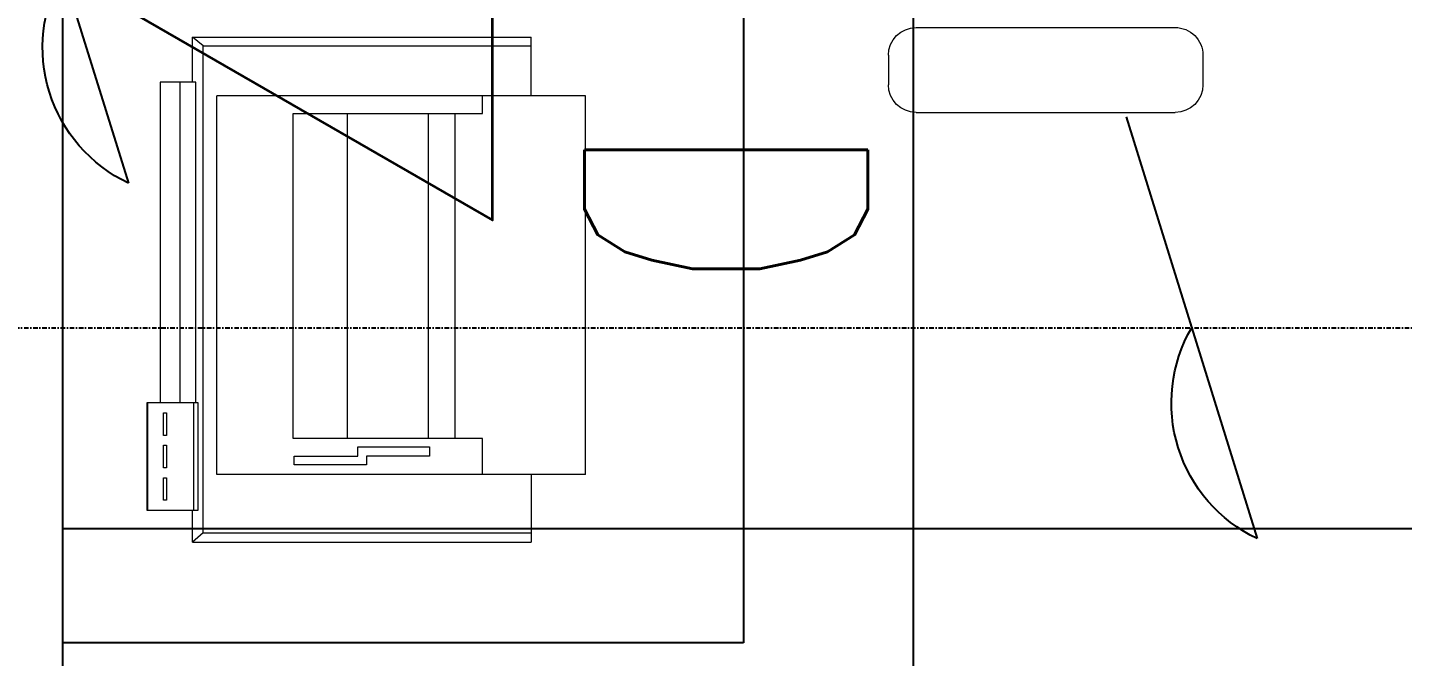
# Model space of a CAD drawing. Extents: x -560814 to 57327, y -29287 to 19916.
# Drawn here: x 25191 to 26160, y 6220 to 6664 of the extents above; entities that cross this region are included whole.
import ezdxf

# ---------------------------------------------------------------- set-up
doc = ezdxf.new("R2010")
doc.units = 0
doc.header["$LTSCALE"] = 0.25
doc.linetypes.add('DASHDOT', pattern=[25.4, 12.7, -6.35, 0, -6.35])
for name, color, linetype in [('0 @ 50', 7, 'Continuous'), ('01-First Floor$0$FALSE CEILING', 251, 'Continuous'), ('T-WIRE', 140, 'Continuous')]:
    doc.layers.add(name, color=color, linetype=linetype)
for name, color, linetype, lineweight in [('01-First Floor$0$LOADING', 253, 'Continuous', 5), ('01-First Floor$0$Walls', 251, 'Continuous', 5), ('E-LITE-CLNG-CNDT', 6, 'DASHDOT', 35), ('T-DATA-CLNG-COND', 51, 'DASHDOT', 25), ('T-DATA-DEVC-TYPE', 2, 'Continuous', 25), ('T-DATA-WALL @ 100', 33, 'Continuous', 35)]:
    doc.layers.add(name, color=color, linetype=linetype, lineweight=lineweight)
doc.styles.add('DC_SIMPLEX', font='SIMPLEX.shx', dxfattribs={"width": 0.7})

# ---------------------------------------------------------------- blocks, each defined once
blk = doc.blocks.new('*U62')
blk.add_hatch(color=254).paths.add_polyline_path([(1.75, 3.0308), (0.0003, 3.0309), (0, 0)])
blk.add_line((0, 0), (0.0003, 3.0309))
blk.add_lwpolyline([(1.75, 3.0308), (0, 0), (-1.75, 3.0311)], close=True)
at = {"layer": 'T-DATA-DEVC-TYPE', "style": 'DC_SIMPLEX', "width": 0.7, "flags": 8}
blk.add_attdef('DC_TYPE', (2.6822, 5.6339), '', height=2, rotation=360, dxfattribs=at)
blk = doc.blocks.new('01-First Floor$0$ITPPLT2C-P')
at = {"color": 0}
for p, q in [((0.02286, 0.03177), (0.26184, 0.03177)), ((0.03041, 0.02557), (0.02286, 0.03177)), ((0.02286, 0), (0.02286, 0.03177)), ((0.26184, -0.00959), (0.26184, 0.03177)), ((0.03041, -0.31823), (0.03041, 0.02557)), ((0.03041, 0.02557), (0.26184, 0.02557)), ((0, 0), (0, -0.22622)), ((0.02518, 0), (0, 0)), ((0.01395, 0), (0.01395, -0.22622)), ((0.02518, 0), (0.01395, 0)), ((0.02518, -0.22622), (0.02518, 0)), ((0.0401, -0.27688), (0.0401, -0.00959)), ((0.3, -0.00959), (0.0401, -0.00959)), ((0.22741, -0.02218), (0.22741, -0.00959)), ((0.3, -0.27688), (0.3, -0.00959)), ((0.09395, -0.2515), (0.09395, -0.02218)), ((0.09395, -0.02218), (0.22741, -0.02218)), ((0.13211, -0.2515), (0.13211, -0.02218)), ((0.18945, -0.2515), (0.18945, -0.02218)), ((0.20824, -0.2515), (0.20824, -0.02218)), ((-0.0091, -0.22622), (0.02673, -0.22622)), ((-0.0091, -0.30235), (-0.0091, -0.22622)), ((-0.00872, -0.22622), (0.02363, -0.22622)), ((-0.00872, -0.30235), (-0.00872, -0.22622)), ((0, -0.22622), (0.02518, -0.22622)), ((0.01395, -0.22622), (0.02518, -0.22622)), ((0.02363, -0.22622), (0.02363, -0.30235)), ((0.02673, -0.22622), (0.02673, -0.30235)), ((0.00232, -0.24947), (0.00232, -0.23339)), ((0.00232, -0.23339), (0.00446, -0.23339)), ((0.00446, -0.23339), (0.00446, -0.24947)), ((0.00446, -0.24947), (0.00232, -0.24947)), ((0.22741, -0.2515), (0.09395, -0.2515)), ((0.22741, -0.27688), (0.22741, -0.2515)), ((0.00232, -0.27213), (0.00232, -0.25625)), ((0.00232, -0.25625), (0.00446, -0.25625)), ((0.00446, -0.25625), (0.00446, -0.27213)), ((0.13947, -0.2575), (0.19003, -0.2575)), ((0.13947, -0.26409), (0.13947, -0.2575)), ((0.19003, -0.2575), (0.19003, -0.26409)), ((0.09472, -0.2701), (0.09472, -0.26409)), ((0.09472, -0.26409), (0.13947, -0.26409)), ((0.14567, -0.2701), (0.09472, -0.2701)), ((0.19003, -0.26409), (0.14567, -0.26409)), ((0.14567, -0.26409), (0.14567, -0.2701)), ((0.00446, -0.27213), (0.00232, -0.27213)), ((0.00232, -0.29499), (0.00232, -0.2793)), ((0.00232, -0.2793), (0.00446, -0.2793)), ((0.00446, -0.2793), (0.00446, -0.29499)), ((0.3, -0.27688), (0.0401, -0.27688)), ((0.26184, -0.27688), (0.26184, -0.32462)), ((0.00446, -0.29499), (0.00232, -0.29499)), ((0.02673, -0.30235), (-0.0091, -0.30235)), ((0.02363, -0.30235), (-0.00872, -0.30235)), ((0.02286, -0.32462), (0.02286, -0.30235)), ((0.03041, -0.31823), (0.02286, -0.32462)), ((0.03041, -0.31823), (0.26184, -0.31823)), ((0.02286, -0.32462), (0.26184, -0.32462))]:
    blk.add_line(p, q, dxfattribs=at)
blk = doc.blocks.new('01-First Floor$0$GF21018-P')
at = {"color": 0}
for p, q in [((0.25963, 0.34221), (0.2804, 0.34221)), ((0.24001, 0.32259), (0.24001, 0.14)), ((0.30001, 0.32259), (0.30001, 0.14)), ((0.25963, 0.12039), (0.2804, 0.12039))]:
    blk.add_line(p, q, dxfattribs=at)
for centre, start, end in [((0.25963, 0.32259), 90, 180), ((0.2804, 0.32259), 0, 90), ((0.25963, 0.14), 180, 270), ((0.2804, 0.14), 270, 0)]:
    blk.add_arc(centre, 0.01962, start, end, dxfattribs=at)
blk = doc.blocks.new('01-First Floor')
at = {"layer": '01-First Floor$0$FALSE CEILING', "linetype": 'Continuous'}
for p, q in [((25815.56, 5110), (25815.56, 8610)), ((25215.56, 6310), (29215.56, 6310))]:
    blk.add_line(p, q, dxfattribs=at)
at = {"layer": '01-First Floor$0$FALSE CEILING'}
for p, q in [((25695.56, 8130, -0.1), (25695.56, 6229.1, -0.1)), ((25695.56, 6229.1, -0.1), (25215.56, 6229.1, -0.1))]:
    blk.add_line(p, q, dxfattribs=at)
blk.add_lwpolyline([(25215.56, 8610), (29215.56, 8610), (29215.56, 5110), (25215.56, 5110)], close=True, dxfattribs=at)
at = {"layer": '01-First Floor$0$LOADING'}
for p, q in [((25695.56, 8130, -0.1), (25695.56, 6229.1, -0.1)), ((25695.56, 6229.1, -0.1), (25215.56, 6229.1, -0.1))]:
    blk.add_line(p, q, dxfattribs=at)
at = {"layer": '01-First Floor$0$Walls'}
blk.add_line((25215.56, 6150), (25215.56, 8610), dxfattribs=at)
at = {"layer": '01-First Floor$0$LOADING', "extrusion": (7.77426e-06, 2.24021e-05, 1), "xscale": -1000, "yscale": 1000.000000000001, "zscale": 1000.000000000001, "rotation": 90.00141075505212}
blk.add_blockref('01-First Floor$0$GF21018-P', (26140.04, 6903.57, 0.26), dxfattribs=at)
at = {"layer": '01-First Floor$0$LOADING', "extrusion": (-7.77425e-06, 2.55393e-17, -1), "xscale": -1000, "yscale": 999.9999999999981, "zscale": 1000}
blk.add_blockref('01-First Floor$0$ITPPLT2C-P', (-25284.06, 6624.98, -0.09), dxfattribs=at)
blk = doc.blocks.new('W-TEL')
blk.add_line((-66, -212.7), (66, 212.7))
blk.add_arc((130.7, 76), 151.2, 115.3301, 210.179)
blk = doc.blocks.new('*U107')
at = {"layer": 'T-WIRE', "xscale": -0.006999999999825377, "yscale": 0.006999999999970897, "zscale": 0.006999999999999999}
for p in [(0, 0), (1.102, -0.0025)]:
    blk.add_blockref('W-TEL', p, dxfattribs=at)
blk = doc.blocks.new('*U106')
at = {"layer": 'T-WIRE', "xscale": -0.006999999999825377, "yscale": 0.006999999999970897, "zscale": 0.006999999999999999}
blk.add_blockref('W-TEL', (0, 0), dxfattribs=at)

msp = doc.modelspace()

# ---------------------------------------------------------------- linework, layer by layer
at = {"layer": 'T-DATA-CLNG-COND'}
msp.add_lwpolyline([(25065.56, 6451.65), (26257.87, 6451.65, 0.11655), (26302.63, 6462.23), (27622.15, 7122.74, -0.11655), (27666.91, 7133.32), (28912.47, 7133.32)], format="xyb", dxfattribs=at)

# ---------------------------------------------------------------- block references
at = {"layer": '0 @ 50', "xscale": 100, "yscale": 100, "zscale": 100, "rotation": 180}
for name, p in [('*U107', (25215.56, 6702.56)), ('*U106', (26011.81, 6451.65))]:
    msp.add_blockref(name, p, dxfattribs=at)
at = {"layer": 'E-LITE-CLNG-CNDT'}
msp.add_blockref('01-First Floor', (0, 0), dxfattribs=at)
at = {"layer": 'T-DATA-WALL @ 100'}
ref = msp.add_blockref('*U62', (25215.56, 6702.56), dxfattribs=dict(at, xscale=-100, yscale=100, zscale=100, rotation=270))
ref.add_attrib('DC_TYPE', 'D', (25583.36, 6601.3, 0), dxfattribs={"layer": 'T-DATA-DEVC-TYPE', "height": 200, "rotation": 270, "style": 'DC_SIMPLEX', "width": 0.7, "flags": 8})

doc.saveas('drawing.dxf')
